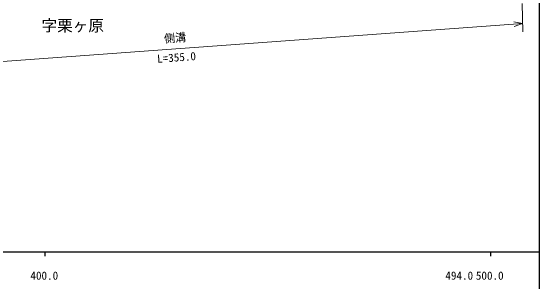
# Model space of a CAD drawing. Units: millimetres, scale not verified. Extents: x 40000 to 680000, y 20000 to 380000.
# Drawn here: x 460278 to 579000, y 198357 to 259184 of the extents above; entities that cross this region are included whole.
import ezdxf
from ezdxf.enums import TextEntityAlignment as Align

# ---------------------------------------------------------------- set-up
doc = ezdxf.new("R2010")
doc.units = ezdxf.units.MM
doc.header["$LTSCALE"] = 1000
doc.linetypes.add('CHAIN', pattern=[18.5, 12, -1.5, 3.5, -1.5])
for name, color, linetype, lineweight in [('M-BGD', 7, 'Continuous', 25), ('M-BMK', 2, 'CHAIN', 13), ('M-STR-HTXT', 7, 'Continuous', 13), ('M-TTL-BAND', 7, 'Continuous', 25)]:
    doc.layers.add(name, color=color, linetype=linetype, lineweight=lineweight)
doc.styles.add('@ＭＳ ゴシック', font='')
doc.styles.add('ＭＳ ゴシック', font='')
doc.styles.get('@ＭＳ ゴシック').set_extended_font_data('@MS Gothic')
doc.styles.get('ＭＳ ゴシック').set_extended_font_data('MS Gothic')

msp = doc.modelspace()

# ---------------------------------------------------------------- linework, layer by layer
at = {"layer": 'M-BMK'}
msp.add_line((574496, 297733), (575272, 254416), dxfattribs=at)
at = {"layer": 'M-STR-HTXT'}
for p, q in [((575206, 256291), (573242, 256666)), ((419571, 244869), (575206, 256291)), ((573317, 255634), (575206, 256291))]:
    msp.add_line(p, q, dxfattribs=at)
at = {"layer": 'M-TTL-BAND'}
for p, q in [((579000, 20000), (579000, 370000)), ((40000, 205000), (579000, 205000)), ((468000, 205000), (468000, 204000)), ((568000, 205000), (568000, 204000))]:
    msp.add_line(p, q, dxfattribs=at)

# ---------------------------------------------------------------- texts
at = {"layer": 'M-BGD', "style": 'ＭＳ ゴシック'}
msp.add_text('字栗ヶ原', height=2566, rotation=359.979, dxfattribs=at).set_placement((474238, 255813), align=Align.MIDDLE_CENTER)
at = {"layer": 'M-STR-HTXT', "style": 'ＭＳ ゴシック'}
msp.add_text('側溝', height=1833, rotation=4.197, dxfattribs=at).set_placement((497316, 251578), align=Align.BOTTOM_CENTER)
at = {"layer": 'M-STR-HTXT', "style": '@ＭＳ ゴシック'}
msp.add_text('L=355.0', height=1833, rotation=4.197, dxfattribs=at).set_placement((497462, 249583), align=Align.TOP_CENTER)
at = {"layer": 'M-TTL-BAND', "style": 'ＭＳ ゴシック'}
for s, p in [('400.0', (467844, 198195)), ('494.0', (561000, 198195)), ('500.0', (567844, 198195))]:
    msp.add_text(s, height=1833, dxfattribs=at).set_placement(p, align=Align.BOTTOM_CENTER)

doc.saveas('drawing.dxf')
